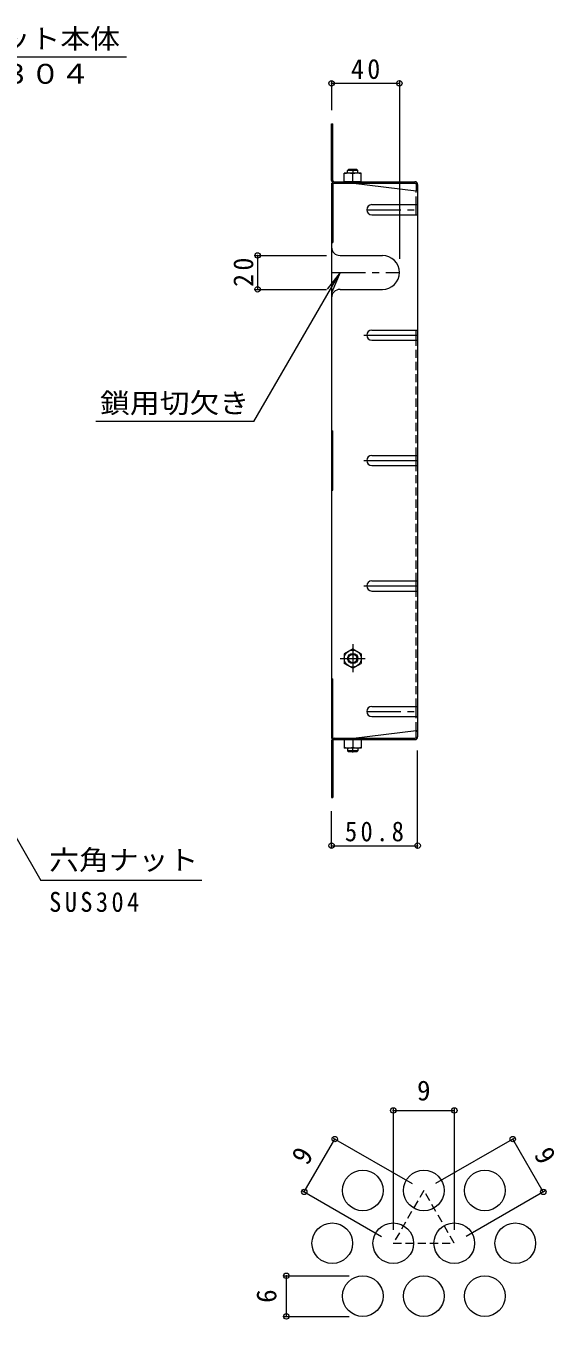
# Model space of a CAD drawing. Units: millimetres at full size, sheet at 1:4, with parts at other scales. Extents: x -837 to 1009, y -780 to 790.
# Drawn here: x 668 to 980, y -63 to 700 of the extents above; entities that cross this region are included whole.
import ezdxf
from ezdxf.enums import TextEntityAlignment as Align

# ---------------------------------------------------------------- set-up
doc = ezdxf.new("R2010")
doc.units = ezdxf.units.MM
doc.header["$LTSCALE"] = 4
doc.header["$PDMODE"] = 32
doc.header["$PDSIZE"] = 3.2
for name, pattern in [('CHAIN1', [8, 5, -1, 1, -1]), ('CHAIN2', [12, 9, -1, 1, -1]), ('DASHED1', [1.8, 1.2, -0.6])]:
    doc.linetypes.add(name, pattern=pattern)
for name, color, linetype, lineweight in [('A-1_躯体', 3, 'Continuous', 9), ('A-4_その他', 7, 'Continuous', 9), ('A-5_文字', 7, 'Continuous', 9), ('A-7_ハッチ', 2, 'Continuous', 9), ('A-8_記号', 2, 'Continuous', 9), ('A-9_ｸｳﾁｮｳｷ', 6, 'Continuous', 9), ('F-4_F-4ﾚｲﾔ', 7, 'Continuous', 9), ('F-6_F-6ﾚｲﾔ', 2, 'Continuous', 9)]:
    doc.layers.add(name, color=color, linetype=linetype, lineweight=lineweight)
doc.styles.add('ＭＳ ゴシック', font='')
doc.styles.get('ＭＳ ゴシック').set_extended_font_data('MS Gothic')

msp = doc.modelspace()

# ---------------------------------------------------------------- linework, layer by layer
at = {"layer": 'A-1_躯体'}
for p, q in [((857.391, 614.462), (857.891, 614.962)), ((863.391, 614.462), (857.391, 614.462)), ((857.391, 612.762), (857.391, 614.462)), ((862.891, 614.962), (857.891, 614.962)), ((863.391, 614.462), (862.891, 614.962)), ((863.391, 612.762), (863.391, 614.462)), ((857.391, 273.562), (857.391, 271.862)), ((863.391, 271.862), (857.391, 271.862)), ((857.391, 271.862), (857.891, 271.362)), ((862.891, 271.362), (857.891, 271.362)), ((863.391, 271.862), (862.891, 271.362)), ((863.391, 273.562), (863.391, 271.862))]:
    msp.add_line(p, q, dxfattribs=at)
at = {"layer": 'A-4_その他'}
for p, q in [((847.891, 667.078), (847.891, 649.966)), ((847.891, 665.878), (887.891, 665.878)), ((887.891, 667.078), (887.891, 562.231)), ((803.052, 564.231), (844.891, 564.231)), ((804.252, 564.231), (804.252, 544.231)), ((803.052, 544.231), (844.891, 544.231)), ((898.691, 214.735), (898.691, 272.159)), ((847.891, 214.735), (847.891, 236.359)), ((847.891, 215.935), (898.691, 215.935))]:
    msp.add_line(p, q, dxfattribs=at)
for p in [(847.891, 665.878), (887.891, 665.878), (804.252, 564.231), (804.252, 544.231), (847.891, 215.935), (898.691, 215.935)]:
    msp.add_point(p, dxfattribs=at)
at = {"layer": 'A-5_文字'}
for p, q in [((726.939, 681.306), (594.733, 681.306)), ((852.891, 554.231), (845.282, 544.314)), ((802.104, 466.265), (708.871, 466.265)), ((604.16, 320.609), (676.431, 195.429)), ((771.381, 195.429), (676.431, 195.429))]:
    msp.add_line(p, q, dxfattribs=at)
msp.add_lwpolyline([(802.104, 466.265), (852.891, 554.231), (848.108, 542.683)], dxfattribs=at)
at = {"layer": 'A-7_ハッチ'}
for p, q in [((848.691, 608.432), (848.691, 641.966)), ((847.891, 616.966), (848.691, 616.966)), ((847.891, 606.966), (897.225, 606.966)), ((847.891, 606.966), (847.891, 279.359)), ((848.691, 606.966), (848.691, 571.961)), ((849.358, 607.766), (897.091, 607.766)), ((860.891, 606.962), (897.891, 602.35)), ((897.891, 606.299), (897.891, 602.35)), ((898.691, 606.166), (898.691, 280.159)), ((897.891, 588.254), (897.891, 594.254)), ((847.891, 571.961), (848.691, 571.961)), ((897.891, 514.207), (897.891, 520.207)), ((847.891, 460.666), (848.691, 460.666)), ((897.891, 440.207), (897.891, 446.207)), ((897.891, 366.207), (897.891, 372.207)), ((847.891, 314.363), (848.691, 314.363)), ((848.691, 279.359), (848.691, 314.363)), ((897.891, 292.073), (897.891, 298.073)), ((860.891, 279.362), (897.891, 283.974)), ((897.891, 280.025), (897.891, 283.974)), ((847.891, 279.359), (897.225, 279.359)), ((848.691, 277.892), (848.691, 244.359)), ((849.358, 278.559), (897.091, 278.559)), ((847.891, 269.359), (848.691, 269.359))]:
    msp.add_line(p, q, dxfattribs=at)
at = {"layer": 'A-7_ハッチ', "linetype": 'DASHED1'}
for p, q in [((897.891, 594.254), (897.891, 602.35)), ((897.891, 446.207), (897.891, 514.207)), ((897.891, 372.207), (897.891, 440.207)), ((897.891, 298.073), (897.891, 366.207)), ((897.891, 283.974), (897.891, 292.073))]:
    msp.add_line(p, q, dxfattribs=at)
at = {"layer": 'A-7_ハッチ'}
for points in [[(847.891, 608.566), (847.891, 641.966), (848.691, 641.966)], [(847.891, 425.665), (848.691, 425.665), (848.691, 460.666)], [(847.891, 277.759), (847.891, 244.359), (848.691, 244.359)]]:
    msp.add_lwpolyline(points, dxfattribs=at)
for centre, radius, start, end in [((849.491, 608.566), 1.6, 180, 270), ((849.358, 608.432), 0.667, 180, 270), ((897.091, 606.166), 1.6, 0, 90), ((897.225, 606.299), 0.667, 0, 90), ((897.891, 603.15), 0.8, 270, 0), ((897.891, 283.174), 0.8, 0, 90), ((849.491, 277.759), 1.6, 90, 180), ((849.358, 277.892), 0.667, 90, 180), ((897.091, 280.159), 1.6, 270, 0), ((897.225, 280.025), 0.667, 270, 0)]:
    msp.add_arc(centre, radius, start, end, dxfattribs=at)
at = {"layer": 'A-8_記号', "linetype": 'CHAIN1'}
for p, q in [((868.691, 591.254), (898.691, 591.254)), ((847.891, 554.231), (887.891, 554.231)), ((868.691, 295.073), (898.691, 295.073))]:
    msp.add_line(p, q, dxfattribs=at)
at = {"layer": 'A-8_記号'}
for p, q in [((871.691, 594.254), (898.691, 594.254)), ((871.691, 588.254), (898.691, 588.254)), ((852.891, 564.231), (877.891, 564.231)), ((852.891, 544.231), (877.891, 544.231)), ((871.691, 520.207), (898.691, 520.207)), ((871.691, 514.207), (898.691, 514.207)), ((871.691, 446.207), (898.691, 446.207)), ((871.691, 440.207), (898.691, 440.207)), ((871.691, 372.207), (898.691, 372.207)), ((871.691, 366.207), (898.691, 366.207)), ((871.691, 298.073), (898.691, 298.073)), ((871.691, 292.073), (898.691, 292.073))]:
    msp.add_line(p, q, dxfattribs=at)
at = {"layer": 'A-8_記号', "linetype": 'CHAIN2'}
for p, q in [((867.004, 517.208), (898.691, 517.208)), ((867.004, 443.208), (898.691, 443.208)), ((867.004, 369.208), (898.691, 369.208))]:
    msp.add_line(p, q, dxfattribs=at)
at = {"layer": 'A-8_記号'}
for centre, radius, start, end in [((871.691, 591.254), 3, 90, 270), ((852.891, 569.231), 5, 180, 270), ((877.891, 554.231), 10, 270, 90), ((852.891, 539.231), 5, 90, 180), ((871.691, 517.207), 3, 90, 270), ((871.691, 443.207), 3, 90, 270), ((871.691, 369.207), 3, 90, 270), ((871.691, 295.073), 3, 90, 270)]:
    msp.add_arc(centre, radius, start, end, dxfattribs=at)
at = {"layer": 'A-9_ｸｳﾁｮｳｷ', "color": 2}
for p, q in [((855.391, 607.762), (855.391, 612.762)), ((865.392, 612.762), (855.391, 612.762)), ((860.391, 607.762), (860.391, 612.329)), ((865.392, 607.762), (865.392, 612.762)), ((865.392, 607.762), (855.391, 607.762)), ((860.391, 332.109), (855.391, 329.222)), ((855.391, 329.222), (855.391, 323.495)), ((860.391, 320.609), (855.391, 323.495)), ((860.391, 320.609), (865.392, 323.495)), ((865.392, 278.562), (855.391, 278.562)), ((855.391, 278.562), (855.391, 273.562)), ((860.391, 278.562), (860.391, 273.995)), ((865.392, 278.562), (865.392, 273.562)), ((865.392, 273.562), (855.391, 273.562))]:
    msp.add_line(p, q, dxfattribs=at)
at = {"layer": 'A-9_ｸｳﾁｮｳｷ', "color": 2, "linetype": 'CHAIN1'}
for p, q in [((860.391, 615.449), (860.391, 612.387)), ((860.391, 334.887), (860.391, 318.379)), ((852.922, 326.359), (867.682, 326.359)), ((860.391, 270.876), (860.391, 273.937))]:
    msp.add_line(p, q, dxfattribs=at)
at = {"layer": 'A-9_ｸｳﾁｮｳｷ', "color": 2}
msp.add_lwpolyline([(860.391, 332.109), (865.392, 329.222), (865.392, 323.495)], dxfattribs=at)
for radius in [5, 3, 2.458]:
    msp.add_circle((860.391, 326.359), radius, dxfattribs=at)
for centre, start, end in [((857.891, 605.329), 70.34633, 109.65366), ((862.891, 605.329), 70.34633, 109.65366), ((857.891, 280.995), 250.34634, 289.65367), ((862.891, 280.995), 250.34634, 289.65367)]:
    msp.add_arc(centre, 7.433, start, end, dxfattribs=at)
at = {"layer": 'F-4_F-4ﾚｲﾔ'}
for p, q in [((884.311, 60.877), (884.311, -10.701)), ((884.311, 59.677), (920.311, 59.677)), ((920.311, 60.877), (920.311, -10.701)), ((831.788, 11.623), (849.788, 42.8)), ((848.749, 43.4), (895.383, 16.476)), ((955.874, 43.4), (909.239, 16.476)), ((972.834, 11.623), (954.834, 42.8)), ((830.749, 12.223), (877.383, -14.701)), ((973.874, 12.223), (927.239, -14.701)), ((820.03, -37.878), (858.311, -37.878)), ((821.23, -61.878), (821.23, -37.878)), ((820.03, -61.878), (858.311, -61.878))]:
    msp.add_line(p, q, dxfattribs=at)
for p in [(884.311, 59.677), (920.311, 59.677), (849.788, 42.8), (954.834, 42.8), (831.788, 11.623), (972.834, 11.623), (821.23, -37.878), (821.23, -61.878)]:
    msp.add_point(p, dxfattribs=at)
at = {"layer": 'F-6_F-6ﾚｲﾔ', "linetype": 'DASHED1'}
msp.add_lwpolyline([(902.311, 12.476), (884.311, -18.701), (920.311, -18.701)], close=True, dxfattribs=at)
at = {"layer": 'F-6_F-6ﾚｲﾔ'}
for centre in [(866.311, 12.476), (902.311, 12.476), (938.311, 12.476), (848.311, -18.701), (884.311, -18.701), (920.311, -18.701), (956.311, -18.701), (866.311, -49.878), (902.311, -49.878), (938.311, -49.878)]:
    msp.add_circle(centre, 12, dxfattribs=at)

# ---------------------------------------------------------------- texts
at = {"layer": 'A-4_その他', "color": 2, "char_height": 11.73, "attachment_point": 7, "style": 'ＭＳ ゴシック'}
for s, insert in [('\\T1.27;\\W0.95;40', (859.391, 668.278)), ('\\T1.28;\\W0.9;50.8', (855.791, 218.335))]:
    msp.add_mtext(s, dxfattribs=dict(at, insert=insert))
at = {"layer": 'A-4_その他', "color": 2, "insert": (801.852, 545.731), "char_height": 11.73, "attachment_point": 7, "rotation": 90, "style": 'ＭＳ ゴシック'}
msp.add_mtext('\\T1.27;\\W0.95;20', dxfattribs=at)
at = {"layer": 'A-5_文字', "color": 2, "style": 'ＭＳ ゴシック', "width": 1.1}
for s, p in [('バスケット本体', (599.858, 682.806)), ('ＳＵＳ３０４', (599.858, 662.066)), ('鎖用切欠き', (711.319, 467.765)), ('六角ナット', (681.286, 198.163))]:
    msp.add_text(s, height=11.73, dxfattribs=at).set_placement(p, align=Align.BOTTOM_LEFT)
at = {"layer": 'A-5_文字', "color": 2, "insert": (681.286, 176.705), "char_height": 11.73, "attachment_point": 7, "style": 'ＭＳ ゴシック'}
msp.add_mtext('\\T1.28;\\W0.9;SUS304', dxfattribs=at)
at = {"layer": 'F-4_F-4ﾚｲﾔ', "color": 2, "style": 'ＭＳ ゴシック'}
msp.add_text('9', height=11.73, dxfattribs=at).set_placement((898.311, 62.077), align=Align.BOTTOM_LEFT)
for s, rotation, p in [('9', 60, (836.71, 24.947)), ('9', 300, (963.913, 31.876)), ('6', 90, (818.83, -53.878))]:
    msp.add_text(s, height=11.73, rotation=rotation, dxfattribs=at).set_placement(p, align=Align.BOTTOM_LEFT)

doc.saveas('drawing.dxf')
